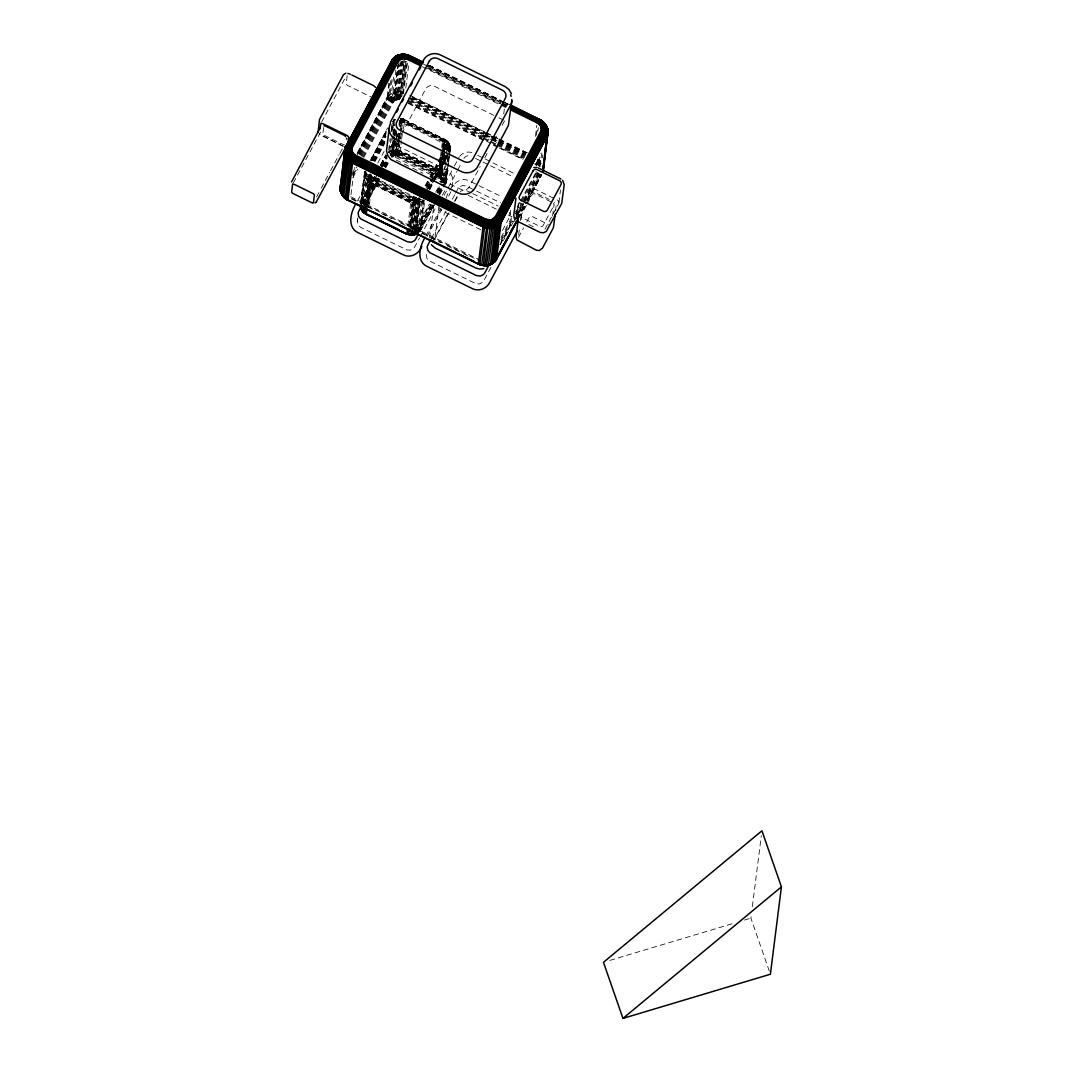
<?xml version="1.0" encoding="UTF-8"?>
<svg xmlns="http://www.w3.org/2000/svg" width="1072" height="1072" viewBox="0 0 1072 1072"><rect width="100%" height="100%" fill="white"/><g stroke="black" fill="none" stroke-linecap="round" stroke-linejoin="round"><path stroke-width="0.75" stroke-dasharray="5 3.75" d="M366.061 172.15C362.912 173.503 364.507 174.91 367.214 172.967M398.918 125.143L399.333 121.873L401.424 122.168L444.451 143.956L445.322 146.475L440.873 182.213L440.445 178.944L438.006 176.572L397.725 156.847L394.992 156.271L392.339 157.075L394.818 137.417M400.178 120.064L444.116 141.035L446.166 143.032L447.372 146.529L446.622 150.04L444.759 149.062L445.322 146.475L450.495 147.789L449.691 154.515M440.967 181.557C449.744 183.902 446.515 172.016 440.82 170.354L399.079 150.013L393.491 149.544L388.453 151.782M450.186 147.36C449.356 157.544 452.505 139.99 445.054 145.162M450.495 147.789C451.446 150.763 447.413 146.087 445.322 147.145M444.237 151.715L445.738 139.762L442.964 142.509L440.9 158.897M443.084 152.465L444.612 139.132L442.361 142.161L438.006 176.572L440.672 170.957L441.436 165.477M357.566 218.085L357.391 223.646L360.406 227.184L407.065 249.964L410.295 250.151L413.256 248.704A7.102 6.713 7.2 0 0 414.81 246.774L419.541 237.957M407.306 63.583L403.675 92.353L394.724 91.817L396.573 99.321L399.601 99.147L404.519 56.347M402.898 129.337C405.337 125.062 404.251 113.324 401.424 122.168L399.36 138.556M396.466 91.509L397.551 99.133M400.513 138.623L402.978 118.818M399.253 120.6L400.137 120.627L399.427 126.804M400.593 126.871L401.638 118.456L400.124 126.898M323.597 127.528L322.806 133.772A2.358 0.724 28.2 0 0 324.816 135.568L342.41 144.184A2.358 0.724 28.2 0 0 344.42 144.666M347.181 75.71L346.162 83.71A3.028 0.938 28.2 0 0 348.748 86.028L371.301 97.07M351 194.648L354.43 167.473M360.621 203.868L364.895 170.649M360.581 206.829L364.48 175.929L367.334 173.959L368.527 176.759L371.582 179.399L412.023 199.191L417.102 199.915L420.881 198.24M365.177 171.198L361.478 200.477L365.525 204.136L366.155 204.444L379.823 178.917M361.143 206.507L364.842 177.228L369.532 174.146L372.56 177.537L412.894 197.275L416.753 197.824L372.909 176.934L370.202 173.932L365.954 206.936M362.296 202.876L365.445 178.233L370.47 174.562L366.128 208.973M362.993 204.042L366.142 179.399L370.818 175.151L366.879 206.28M363.837 205.127L366.986 180.471L371.247 175.687L366.892 210.099M365.043 204.471L367.977 181.436L371.743 176.17L367.803 207.298M365.592 206.36L370.041 171.292M365.592 207.03L370.229 170.649M367.227 205.918L370.148 182.883L372.909 176.934L368.969 208.062M368.366 207.713L372.292 176.585L369.036 182.535L410.697 203.023L417.423 203.961L423.467 200.799L419.366 232.021L420.438 230.641L424.338 199.754M363.046 157.008L392.191 102.55L387.072 97.753L388.868 83.04M389.417 83.455L387.93 96.962L392.66 101.813L396.573 99.321M390.677 80.641L388.868 95.354L393.263 101.13M391.923 79.569L390.114 94.296L393.96 100.527M393.531 77.077L391.508 93.398L394.764 100.018M395.89 69.961L393.049 92.688L395.635 99.616M363.837 157.329L393.022 102.805L397.739 65.539M393.022 102.805L398.168 64.856M393.451 102.121L398.891 62.658M393.987 101.518L399.119 65.312M388.667 150.16L390.101 138.77M391.334 129.015L392.151 122.516M394.603 100.982L400.097 62.739M391.226 137.98L389.578 151.259L391.95 156.499L394.952 155.587L398.034 156.231L438.354 175.969L441.088 178.649L441.57 182.347M392.044 131.481L393.491 120.091L395.34 119.34L394 119.796M395.313 100.54L396.091 100.178L400.995 61.318M396.091 100.178L396.908 99.924L401.826 61.05M392.66 135.715L390.811 150.616L392.955 156.753L396.265 130.529M392.875 134.094L394.308 122.704M402.094 61.037L398.261 91.401L398.57 99.08M396.908 99.924L397.779 99.763L402.697 60.903M390.891 155.748L392.754 140.995M393.585 134.442L394.818 124.62M391.253 155.172L393.116 140.432M393.933 133.879L394.563 128.962M393.357 140.11L392.111 150.134L393.612 156.512L395.876 138.489M393.571 138.476L394.804 128.72M391.481 156.298L393.96 136.626M394.161 134.992L394.992 128.439M397.779 99.763L398.677 99.709L403.595 60.849M391.776 157.463L393.839 141.089M394.67 134.536L395.287 129.618M392.633 151.782L394.483 137.149M394.697 135.528L395.313 130.65M395.032 135.769L395.648 130.851M399.856 97.659L404.506 60.903M394.523 141.41L393.478 149.825L394.295 156.351L396.158 141.598M395.34 134.911L395.756 131.655M400.968 96.225L405.404 61.064M396.091 136.841L396.707 131.936M405.739 61.452L401.075 96.815L395.702 96.815L390.516 100.125L360.741 155.547M395.93 141.276L394.992 156.271L396.64 143.166L393.303 149.531A6.378 6.03 7.2 0 0 396.131 157.664L460.759 189.302A6.378 6.03 7.2 0 0 469.308 186.742L480.149 166.495M396.131 139.641L397.163 131.508M396.359 139.963L397.39 131.776M401.853 96.48L406.288 61.318M397.471 136.613L397.886 133.343M403.112 93.639L407.146 61.68M397.136 142.924L395.702 156.298L397.35 143.179M397.953 136.425L398.369 133.169M399.186 126.67L400.017 120.158M397.565 141.544L398.596 133.357M398.462 140.003L396.399 156.391L398.945 139.883M398.677 138.368L399.293 133.451M399.159 138.248L399.776 133.37M399.146 140.191L397.082 156.579L399.695 145.135M405.765 88.185L408.995 62.605M399.387 143.742L397.725 156.847L400.178 150.75L401.451 140.727M399.588 142.107L402.08 122.449L404.104 119.287M401.665 139.105L402.683 130.972M407.816 225.79L410.75 202.755L413.189 196.658L409.048 229.421M408.955 226.259L411.876 203.224L413.832 196.926L410.107 226.42M410.12 228.269L414.516 197.114L410.589 228.242M411.286 228.349L415.226 197.208L411.514 228.47M411.581 231.632L415.923 197.235L416.043 203.827L412.934 228.497M412.278 231.565L416.633 197.154M413.176 229.77L417.102 198.642M413.832 229.529L417.758 198.387L412.586 197.905L372.225 178.153L368.862 174.388M413.926 231.606L417.423 203.961L416.887 198.521M414.234 230.842L418.375 198.065M418.938 197.677L414.797 230.44L429.43 203.988M419.232 198.856L415.829 230.413L430.06 204.27M415.293 231.284L418.79 203.64L417.745 198.32M419.675 198.333L415.735 229.462L420.371 230.855M420.438 194.488L416.097 228.885L419.514 230.145L421.068 229.649L424.767 200.37M416.204 234.058L420.103 203.157L418.562 198.012M417.638 231.78L421.336 202.514L419.701 198.226L416.03 199.325L412.305 198.548L371.904 178.769L369.063 176.331L367.977 173.758M418.562 232.611L422.462 201.724C421.564 197.851 414.743 204.899 411.3 201L369.8 180.605L366.517 176.96L365.753 171.091M429.497 237.971L433.972 204.471M440.686 160.532L438.622 176.92L441.892 170.971M440.833 164.23L439.172 177.336L442.816 172.391L443.62 166.924M441.034 162.596L443.527 142.924L446.716 140.526L445.671 150.67M441.744 161.43L439.667 177.818L443.795 173.342L444.813 166.267M441.945 159.795L442.575 154.877M443.393 148.325L444.022 143.407L447.815 141.531L446.461 153.256M442.254 158.978L442.87 154.1M441.758 165.249L440.096 178.354L444.773 174.106L447.52 152.706M442.589 158.696L443.62 150.509M443.821 148.874L444.451 143.956L448.485 142.496L447.721 151.085M442.723 160.921L440.445 178.944L445.47 175.272L446.984 163.641M442.937 159.286L443.969 151.098M444.17 149.45L444.8 144.546L448.9 143.541L448.632 150.629M444.022 153.35L440.713 179.573L446.006 176.518L447.104 168.143M442.682 165.45L440.887 180.217L446.434 177.577M443.58 158.924L444.612 150.723M444.826 149.088L445.242 145.819L449.731 145.926L450.508 148.016M444.438 160.425L445.47 152.291M439.024 205.77L434.669 240.182A5.414 5.105 7.2 0 1 435.232 238.265L448.9 212.738M445.027 164.646L446.26 154.891M447.185 162.019L447.801 157.142M447.922 161.644L448.538 156.767M448.739 155.132L449.677 144.827M450.32 146.462L445.537 183.928C447.265 179.185 446.032 184.933 443.272 183.5M447.868 168.224L445.791 183.245M448.686 161.711L449.302 156.834M446.046 183.821L449.476 156.137M451.915 187.104C453.737 180.913 452.826 172.686 446.314 169.644L398.73 146.449L393.92 145.859L389.149 147.145M503.719 113.98L504.751 105.847M510.044 215.365L510.875 208.812M515.672 214.065L516.074 210.809M516.677 216.638L518.5 202.193M518.66 234.996L519.478 228.55M520.496 220.497L521.099 215.673M521.166 219.505L521.622 212.001L517.87 205.127M535.437 136.358L536.858 125.183M536.482 135.246L537.487 127.246M537.863 131.012L538.265 127.809M536.509 165.128L536.911 161.926M536.871 164.378L537.474 159.581M536.791 165.262L537.715 158.83M537.032 165.262L535.25 163.426L534.687 164.07L535.558 164.86L539.363 160.559L540.422 153.443M539.779 166.75L537.394 163.145L536.295 162.127L535.786 162.77L537.715 164.766L540.529 161.926L542.017 151.634M542.392 157.919L542.794 154.73M552.603 216.102L554.023 204.832M555.644 210.849L556.167 204.859L554.599 202.179M558.874 202.755L560.509 189.905M769.307 971.125L750.896 918.155L751.311 914.858M752.356 906.617L761.308 835.718M365.003 171.346L365.833 177.644L370.376 182.133L412.05 202.461L417.423 202.903L423.386 200.223L417.437 203.332L411.956 202.876L370.242 182.548C365.083 182.642 364.172 169.175 364.4 173.034M365.338 171.212L366.142 177.309L369.545 181.101L411.112 201.523L417.397 202.407L423.038 199.459M442.254 182.441L441.718 178.327L438.689 175.352L397.551 155.279L391.575 155.896M442.924 182.508L442.334 177.979L439.024 174.736L397.779 154.609L393.92 154.288L391.213 155.279M450.481 149.115C451.004 152.17 447.439 147.038 445.215 147.802M390.034 155.266L393.813 153.591L397.993 153.939L439.332 174.106L442.91 177.63L443.553 182.535C448.404 183.218 446.488 175.661 443.205 174.723L396.533 151.943L393.317 151.755L390.355 153.202A7.102 6.713 7.2 0 0 389.752 153.778M518.593 216.624L519.089 214.869M535.92 172.163L536.134 171.359M521.448 201.429L537.018 171.748M374.771 177.014L361.76 201.308C360.339 205.77 360.272 199.714 362.818 203.626L363.22 202.729M360.741 203.318L374.597 176.692M361.21 203.854L375.026 177.362M361.572 204.136L376.111 176.304M363.073 204.913L376.701 178.89M363.689 205.141L378.014 177.858M364.333 205.355L378.59 178.233M449.918 151.956L450.28 150.442M443.848 183.567L443.888 178.274L439.627 173.49L398.208 153.283L393.719 152.907L389.659 154.716M444.371 183.58L444.411 177.965L439.909 172.9L398.409 152.666L393.638 152.264L390.302 153.497M444.826 183.567C446.475 179.319 444.197 174.267 440.15 172.351L398.583 152.077L393.571 151.661L390.061 152.961M445.228 183.5C446.93 179.091 444.572 173.825 440.364 171.828L398.73 151.527L394.831 150.964L389.873 152.452M445.55 183.392C447.305 178.85 444.867 173.423 440.538 171.373L398.864 151.045L393.491 150.603L388.64 152.76M440.981 180.887L446.609 178.903M446.515 180.471L446.153 181.985M364.601 171.721L360.42 204.162L360.634 203.077M524.556 202.42L540.02 173.342L537.635 172.9L522.278 201.75M538.466 173.101L523.069 202.032M539.27 173.249L523.846 202.26M361.009 201.791L373.726 177.577M362.336 203.305L376.5 176.679M363.354 203.948L365.217 204.806L379.207 178.582M366.155 204.444L365.217 204.806M445.389 149.37L445.724 144.975L443.366 141.973L402.375 121.86L399.293 121.216M446.019 149.691L446.381 144.827L443.741 141.491L400.137 120.627M447.185 150.402L447.6 144.626L444.465 140.646L400.218 119.568M446.3 140.62L449.369 145.792L449.342 149.37L448.163 151.139C450.428 147.011 448.324 141.477 444.116 139.521L400.258 118.791M448.9 151.862L449.892 147.159L448.257 142.442M450.964 191.7L447.279 198.789M537.166 160.894L541.534 165.651L537.514 160.331C539.712 158.321 543.477 165.249 538.466 165.892M321.587 122.074L345.881 76.688M293.406 182.803L322.257 128.921M316.521 196.967L320.421 189.69M321.198 188.23L329.774 172.217M330.565 170.756L339.127 154.73M339.918 153.283L343.027 147.454M357.056 153.457L387.046 97.418M357.86 152.304L387.796 96.239L391.521 93.05L394.724 91.817M357.981 152.68L387.193 98.128C390.315 92.54 397.819 90.999 403.528 93.143M357.418 154.582L387.421 98.544C390.476 93.076 397.819 91.576 403.407 93.666M358.544 153.551L388.453 97.9L394.911 93.773L401.598 93.773M358.973 154.033L388.855 98.423L395.059 94.457L401.491 94.47M359.482 154.529L389.324 98.972L395.233 95.207L401.357 95.207M360.085 155.038L389.257 100.527C391.816 95.931 397.967 94.658 402.643 96.413M352.018 173.718L355.167 167.835M361.465 156.056L391.186 100.701L394.818 98.008L400.928 97.659M351.991 175.674L356.721 166.843M362.242 156.539L391.91 101.264L396.265 98.49L400.781 98.49M353.586 174.656L357.525 167.299M352.795 177.965L357.525 169.121M370.001 160.947L387.635 127.93M371.207 159.031L387.247 129.082M371.515 158.964L387.541 129.029M371.126 160.371L387.153 130.436M371.569 160.398L387.582 130.476M372.064 160.478L385.786 134.844M372.6 160.612L385.558 136.412M373.177 160.787L386.134 136.6M373.793 161.014L385.974 138.248M391.307 128.292L394.014 123.347L392.406 122.623L393.92 121.029L392.325 121.458M374.409 161.269L385.826 139.936M391.159 129.993L394.201 124.298L392.419 123.602L394.322 121.337M375.039 161.564L384.928 143.085M391.012 131.722L394.067 126.04M357.499 200.933L371.515 174.736M377.826 162.957L384.098 151.42M380.6 164.74L385.947 154.757M361.492 200.719L374.503 176.411M380.614 164.994L385.96 155.011M380.707 165.276L386.054 155.293M380.882 165.597L386.228 155.614M381.136 165.946L386.469 155.976M381.458 166.321L386.027 157.772M381.846 166.709L387.18 156.74M363.073 203.184L376.192 178.501M382.516 166.857L387.22 158.066M383.562 166.08L387.367 158.951M384.098 166.468L387.917 159.353M397.431 141.826L425.812 88.788A6.378 6.03 7.2 0 1 434.374 86.229L495.988 116.392M384.687 166.843L388.493 159.741M385.29 167.205L389.096 160.103M363.462 208.491L379.166 179.171M385.438 167.446L387.796 163.051A7.102 6.713 7.2 0 1 389.35 161.122L390.02 160.612M385.907 167.554L389.712 160.438M425.142 185.697L429.068 178.367M429.859 176.907L443.969 150.522M425.772 186.032L429.698 178.689M430.475 177.228L443.044 153.765M426.375 186.381L430.301 179.051M431.091 177.577L443.661 154.1M426.174 188.23L430.89 179.426M431.681 177.952L441.115 160.331M441.905 158.857L444.264 154.448M427.514 187.158L429.872 182.749M430.649 181.275L440.096 163.641M440.887 162.167L444.813 154.81M427.219 189.02L442.187 161.068M442.977 159.594L445.336 155.185M427.674 189.409L433.195 179.104M433.972 177.63L442.642 161.443M443.433 159.969L445.791 155.561M428.854 188.324L431.212 183.902M434.374 178.019L443.044 161.818M443.835 160.344L446.193 155.922M429.175 188.699L431.547 184.277M432.324 182.803L441.798 165.115M442.589 163.641L447.319 154.81M429.43 189.047L443.634 162.515M444.411 161.041L447.573 155.145M429.604 189.369L432.753 183.459M433.544 181.985L447.748 155.453M429.698 189.65L434.428 180.806M435.232 179.573L444.692 161.631M445.496 160.411L447.855 155.735M435.701 192.263L438.837 186.394M437.121 191.071L441.048 183.741M430.689 204.524L416.901 230.158M436.974 192.786L441.691 183.982M431.292 204.752L416.861 231.177L417.812 231.726L432.418 205.047M437.59 193L442.307 184.183M431.882 204.926L417.356 231.485M438.167 193.161L442.897 184.344M438.716 193.282L443.446 184.451M432.914 205.127L418.227 231.914M439.212 193.349L443.942 184.518M433.356 205.154L418.603 232.048M439.145 194.555L444.491 184.572M445.255 183.151L453.657 167.46M454.421 166.026L459.004 157.463M433.731 205.141L418.911 232.101M439.252 194.823L443.192 187.453M419.742 231.512L434.026 205.074M439.426 194.756L443.5 187.386M420.84 230.011L434.482 204.578M439.788 194.622L445.47 184.143M420.318 236.483L436.063 207.084M442.361 195.318L444.719 190.91A7.102 6.713 7.2 0 0 445.068 190.159M444.116 195.372L457.047 171.225M457.811 169.805L460.853 164.123M425.865 236.081L440.592 208.558M446.113 198.253C448.846 189.047 457.623 175.433 469.107 180.806L501.964 196.886M427.219 236.282L441.878 208.879M431.453 238.292L446.099 210.943M452.371 199.204L454.729 194.809M455.52 193.349L457.865 188.953A7.102 6.713 7.2 0 1 459.432 187.024L462.394 185.577L465.61 185.764L500.423 202.742M432.539 242.299L448.243 212.993M454.515 201.255L456.873 196.859A7.102 6.713 7.2 0 1 457.824 195.506M454.984 201.362L458.025 195.68M484.799 157.812L487.117 153.484M494.085 140.459L496.403 136.131M502.205 125.29L504.684 120.654M502.433 230.467L509.481 217.281A5.414 5.105 7.2 0 0 509.173 212.176M500.972 237.582L511.987 217M517.495 206.722L519.853 202.313M520.644 200.839L535.585 172.927M500.986 239.646L512.001 219.063M515.94 211.707L520.657 202.889M501.013 241.468L512.041 220.872M515.98 213.516L521.488 203.224M499.847 244.751L512.429 221.234M500.235 244.711L512.965 220.899M515.98 215.284L522.292 203.506M503.344 240.543L504.925 237.595M505.716 236.121L508.074 231.699M511.223 225.817L513.595 221.395M514.386 219.921L523.056 203.734M523.216 203.921L516.985 215.566A3.028 2.868 7.2 0 0 517.16 218.433M523.953 202.541L530.6 190.133A3.028 2.868 7.2 0 1 534.66 188.913L554.211 198.494M514.305 221.569L523.766 203.894M516.53 218.728L523.632 205.462M526.781 199.58L540.194 174.522L541.28 174.508L527.062 201.054M490.976 267.37L483.887 280.596A7.102 6.713 7.2 0 1 482.333 282.526L479.372 283.973L476.142 283.785L429.483 261.005L427.125 258.901L426.241 255.069A7.102 6.713 7.2 0 1 426.616 253.474M517.106 218.768L525.843 202.273M526.566 201.08L540.77 174.548M517.588 218.742L526.272 202.528M517.99 218.661L526.674 202.434M527.464 200.96L541.682 174.414M518.299 218.5L527.277 201.777M527.772 200.799L541.494 175.232M518.5 218.286L527.183 202.059M527.973 200.585L541.4 175.5M526.473 205.261L521.34 214.829A2.358 2.238 7.2 0 0 522.399 217.844L539.993 226.46A2.358 2.238 7.2 0 0 543.156 225.509L553.782 205.663A2.358 2.238 7.2 0 0 553.46 203.198M527.25 203.787L531.967 194.997A2.358 2.238 7.2 0 1 535.129 194.045L552.737 202.662M518.5 237.368L523.618 227.8M526.767 221.931L529.112 217.536A2.358 2.238 7.2 0 1 532.288 216.584L548.422 224.477M544.951 229.261L558.566 203.827A3.028 2.868 7.2 0 0 558.82 203.117M529.782 194.903L532.007 192.839L534.901 192.531L549.253 199.392M392.982 123.789L394.054 122.329L392.687 121.592L395.568 119.568M420.01 231.096L420.613 230.132M420.224 231.003L421.068 229.649M392.191 102.55L392.66 101.813M459.62 156.472C462.581 152.278 468.611 150.844 473.181 153.108M419.179 232.101L420.438 230.641M387.809 96.574C391.414 91.83 398.235 90.718 403.621 92.701M388.453 152.05L393.478 149.825L400.178 150.75L441.825 171.225L444.773 174.106L446.528 179.145M388.52 152.371L393.478 150.174L400.084 151.098L441.731 171.56L445.322 175.553L446.354 180.686A7.102 6.713 7.2 0 1 445.724 183.004M421.577 199.325L417.276 201.241L411.514 200.437L370.081 180.069L367.549 177.604L366.048 173.289M393.652 119.796L394.858 119.153M420.345 199.432L417.196 200.598L412.707 200.223L371.287 180.016L368.018 177.188L366.597 173.115M444.491 139.186L445.791 139.869M609.874 960.405L734.869 922.952M744.477 920.084L750.896 918.155M398.677 99.709L399.588 99.763M540.194 174.522L536.402 173.49M400.245 118.349L402.992 118.925M400.218 118.536L401.625 118.737M400.245 119.139L444.773 140.325L448.15 144.586L448.163 151.139M401.531 118.697L402.978 119.113M536.764 172.659L537.635 172.9M445.027 148.445L449.624 151.152M402.858 118.885L404.131 119.394M402.75 119.046L404.131 119.582M429.229 65.325L501.013 100.46M506.909 103.327L509.897 104.801M429.028 65.312L501.053 100.621M502.554 101.358L509.763 104.828M428.867 65.459L501.039 100.875M502.54 101.612L508.517 104.547M428.653 65.7L507.86 104.466M428.411 66.035L507.592 104.788M423.654 64.266L501.307 102.282M502.808 103.006L507.284 105.203M426.348 66.223L500.986 102.765M502.473 103.502L508.45 106.423M429.001 68.26L500.624 103.327M502.125 104.064L508.088 106.986M427.165 68.179L500.249 103.957M501.75 104.681L506.225 106.878M422.341 66.678L499.874 104.627M501.361 105.351L505.837 107.548M503.451 120.051L498.989 117.866A6.378 6.03 7.2 0 1 500.959 119.34M409.651 95.167L484.437 131.789M485.924 132.513L491.914 135.447M493.401 136.171L497.89 138.368M499.391 139.105L527.813 153.015M412.586 96.989L484.37 132.124M485.871 132.861L491.847 135.796M493.348 136.519L497.837 138.717M499.324 139.454L526.245 152.626M412.479 97.418L526.138 153.055M412.331 97.941L525.963 153.564M410.643 97.793L483.901 133.652M485.388 134.389L489.877 136.573M491.378 137.31L525.762 154.14M408.914 97.699L483.66 134.295M485.147 135.018L497.1 140.874M498.601 141.611L525.508 154.783M408.66 98.396L481.877 134.241M483.378 134.978L496.818 141.558M498.319 142.295L525.213 155.453M411.353 100.594L490.534 139.36M492.021 140.084L496.51 142.281M497.998 143.018L524.891 156.177M409.558 100.621L488.698 139.373M497.663 143.755L524.53 156.914M407.722 100.674L482.36 137.203M483.861 137.94L495.8 143.782M497.287 144.519L524.168 157.664M407.387 101.438L481.998 137.966M483.485 138.69L495.425 144.546M496.912 145.269L523.766 158.415M408.526 102.925L484.598 140.164M486.085 140.901L492.048 143.822M493.549 144.546L523.377 159.152M408.204 103.461L484.236 140.687M493.174 145.068L497.649 147.253M499.15 147.976L523.002 159.661M403.93 119.327L444.733 139.266M477.697 155.319L483.7 158.254M485.201 158.991L515.913 174.401M403.796 119.474L444.719 139.467M475.633 158.455L481.596 161.376M483.083 162.1L489.06 165.021M490.547 165.758L511.438 175.982A5.414 5.105 7.2 0 1 513.099 177.228M471.278 192.853L466.802 190.669A5.414 5.105 7.2 0 0 460.344 191.741M472.779 193.59L498.132 206.012M528.858 224.584L533.374 226.795M396.278 160.157L411.099 167.406M412.573 168.143L422.944 173.208M431.828 177.563L442.2 182.642M468.317 195.426L496.47 209.201M508.316 215.003L511.974 216.852M343.147 146.114L322.096 135.809A3.028 0.938 28.2 0 1 319.67 133.987M343.281 146.341L319.255 134.013M480.779 229.743L441.986 210.755A5.414 5.105 7.2 0 1 439.895 208.96M350.732 196.752L480.765 260.402M351.804 198.347L480.39 261.3M351.415 198.963L358.892 202.621M367.87 207.017L375.347 210.675M381.337 213.609L391.803 218.742M400.781 223.123L408.258 226.795M414.234 229.716L424.713 234.848M430.689 237.77L441.168 242.902M447.145 245.836L462.112 253.153M463.6 253.89L468.089 256.087M444.317 139.32L445.791 140.07M394.241 119.917L395.166 120.734M445.496 139.749L446.903 140.713M445.295 139.869L446.903 140.901M369.036 182.535L364.909 176.987M538.171 158.924L540.717 161.55M537.809 159.808L541.213 163.775M446.716 140.526L447.895 141.678M446.528 140.539L447.895 141.879M539.618 159.835L540.797 161.229M537.916 162.569L540.435 166.388M447.667 141.45L448.739 142.75M447.453 141.437L448.753 142.951M366.142 179.399L370.148 182.883L410.75 202.755C414.784 204.765 420.921 203.961 423.386 200.223M448.485 142.496L449.449 144.13M449.155 143.621L449.972 145.377M365.378 178.475L364.56 175.687M449.865 144.975L450.334 146.676M364.386 174.374L364.48 175.929M357.164 221.247A7.102 6.713 7.2 0 1 357.887 218.916M557.226 199.955A3.028 2.868 7.2 0 1 558.887 202.38M439.547 208.37A5.414 5.105 7.2 0 1 439.279 207.754M463.895 158.428A5.414 5.105 7.2 0 1 471.157 156.257"/><path stroke-width="1.5" d="M354.39 154.596L353.733 153.979L351.763 155.601L348.346 160.063L343.71 196.819L345.264 198.588L349.673 161.282L354.39 154.596L485.964 219.237L491.284 219.854L495.17 216.973L541.333 130.194L540.569 126.014L537.983 123.347L510.312 109.733M365.244 212.511C366.329 215.981 363.663 210.702 365.74 208.558M347.73 199.017L346.564 199.539L351.16 162.354L355.127 155.132M408.298 234.219C403.889 233.683 414.636 235.652 416.204 234.058C411.594 235.572 405.966 236.296 408.553 229.515M537.983 123.347C538.479 120.814 543.986 120.185 539.471 119.608L511.076 105.699M404.787 58.598L404.827 54.337L406.569 54.645L401.236 54.35L402.978 58.598L406.583 59.014L420.854 65.941M366.812 209.161L366.222 214.346L406.878 234.245L407.414 229.046M488.604 220.015L483.378 265.615L479.841 264.637L484.504 227.626L486.809 219.599M365.096 208.062L347.904 200.156L352.567 163.145L355.931 155.587M539.926 119.917L511.398 105.525M346.618 139.132L346.604 138.194M479.841 264.637L481.636 265.266L487.693 219.854M407.44 59.375L409.826 55.958L406.569 54.645M481.636 265.266L478.367 263.766L483.003 226.996L485.964 219.237M408.311 55.583L406.583 59.014M340.373 188.592C338.739 181.463 342.357 195.426 340.306 190.896L345.05 153.819L352.031 151.018L353.733 153.979M541.119 130.998L545.125 132.928L547.484 135.367L501.106 222.226C498.065 228.805 489.006 230.011 483.003 226.996L352.567 163.145C344.313 161.778 340.36 141.933 352.152 147.842L398.235 61.627L400.513 59.362L402.978 58.598M352.031 151.018L351.938 148.606C340.239 143.996 345.077 161.162 352.634 162.797L483.07 226.661C490.025 231.659 508.517 224.195 494.741 217.656M542.968 171.413L548.047 130.824L546.975 128.117L541.239 127.662M543.182 171.158L543.41 167.58M542.821 170.059L543.464 169.242L543.276 170.863L548.087 132.178L546.278 130.61L541.427 129.364M320.126 128.694L320.756 123.655A3.028 0.938 28.2 0 1 323.583 124.004L346.149 135.045A3.028 0.938 28.2 0 1 348.722 137.35L347.69 145.551M340.172 189.865L344.862 149.021M345.278 147.494L340.012 189.275L340.467 191.459M341.472 184.357L341.499 180.056M341.914 176.867L342.517 172.069M343.12 167.272L343.522 164.083M344.125 159.286L344.728 154.489M345.144 151.286L346.042 145.993L352.46 147.119M342.544 193.643L342.678 194.93L340.829 192.478L345.479 155.721L347.596 153.618L352.299 151.822M342.263 194.849L341.593 194.019L346.229 157.262L348.239 154.931L352.675 152.586M343.71 196.819L344.581 197.449L342.544 195.479L347.194 158.71L353.144 153.309M362.738 209.978L361.478 209.589L361.88 206.119M363.756 210.862L362.175 210.755L362.778 205.677M363.341 210.983C363.944 214.507 361.854 208.142 363.636 206.749M365.86 213.449L364.011 212.792L364.627 207.713M389.203 128.024L386.51 150.763L387.783 155.587L390.838 159.527L458.36 193.027C464.176 195.935 471.988 193.643 475.097 187.868L508.356 125.531L511.8 101.036M409.906 229.89C406.06 235.09 413.537 238.172 412.519 231.753M411.112 231.713L410.67 235.157M410.683 234.366L413.484 235.036L413.926 231.606M414.542 234.755L415.293 231.284M487.881 264.797L490.467 264.395L495.103 227.639L492.115 219.599M491.82 262.975L490.614 263.739L492.008 263.685L496.658 226.929L492.879 219.237M491.793 264.101L493.415 262.787L498.065 226.031L493.589 218.795M492.879 262.064L494.661 261.715L499.311 224.959L497.931 222.038L494.205 218.259M494.406 262.158L495.72 260.496L500.356 223.405M493.79 261.019L495.452 260.965L496.47 259.317L501.12 222.561L499.498 219.974L495.17 216.973M515.954 198.106L513.769 215.405L514.413 218.541M518.205 219.733L516.034 236.858L516.838 239.914L536.308 250.151L539.095 250.553L542.419 248.262L553.393 227.706L555.256 213.958M545.112 149.933L545.527 146.743M546.13 141.946L546.532 138.757M547.336 132.352L547.591 128.586M542.687 170.555L546.921 136.988L545.246 134.509L540.784 131.762M543.062 170.85L548.02 130.516M781.421 886.852L770.393 974.234L622.966 1018.4L603.469 962.321L761.937 830.773L781.421 886.852L622.966 1018.4M291.571 181.945L320.139 127.849M402.911 54.645L404.841 54.417M405.698 58.759L406.489 54.9M486.554 265.36L491.7 228.47L490.413 220.015M402.121 58.746L399.36 55.061L401.611 54.618M490.4 264.65L488.336 265.266L493.468 227.813L491.284 219.854M400.513 59.362C393.25 54.337 398.69 53.332 401.29 59.014M345.492 147.253C343.375 153.242 347.301 159.782 352.742 162.368L483.177 226.219C489.087 229.18 497.555 227.947 500.986 221.85L547.35 135.005L547.631 129.94L541.4 128.506M340.146 186.381L341.097 183.258M351.938 148.606L352.152 147.842M501.12 222.561L547.497 135.688L547.149 132.74L541.333 130.194M399.816 59.818C399.092 56.937 391.709 57.03 396.854 55.865M543.008 166.227L543.303 167.875M344.648 152.519L346.886 150.884L351.884 150.214M398.663 60.957L394.389 58.96L392.446 59.483L394.375 57.7L399.186 60.354M344.594 150.897L346.832 149.504L351.844 149.41M392.54 59.215L391.695 60.662L393.009 58.88M412.077 235.183L411.809 234.393M345.184 147.762L346.042 145.993M341.124 183.58L340.534 184.531M340.695 185.201L341.244 183.955M390.262 122.355L423.52 60.005C426.629 54.243 434.441 51.952 440.257 54.86L505.247 86.671L508.932 89.472L511.465 93.76M390.449 123.669L389.873 124.942A12.77 12.073 7.2 0 0 394.751 138.971L462.354 172.056A12.77 12.073 7.2 0 0 477.107 167.647L511.116 104.105A12.77 12.073 7.2 0 0 511.813 99.455M345.747 146.502L391.977 60.179L398.235 61.627M392.285 60.032L346.35 145.832C343.214 151.822 347.154 159.205 352.916 161.859L483.325 225.71C489.113 228.604 497.395 227.398 500.758 221.435L546.546 135.889C549.48 131.28 547.296 123.575 540.971 126.831M345.077 148.633L316.186 202.139M396.68 112.037L398.235 109.13M402.121 101.853L403.688 98.946M410.697 85.854L412.251 82.946M419.259 69.854L420.814 66.946M356.078 203.586C350.812 211.72 346.953 226.487 357.284 232.276L403.568 254.935C410.737 258.446 419.366 253.595 421.805 246.372M360.983 207.084L358.892 210.996A7.102 6.713 7.2 0 0 358.155 213.341L358.664 216.477L360.715 218.876L407.32 241.749L411.286 242.245L414.248 240.798A7.102 6.713 7.2 0 0 415.815 238.868L418.174 234.46M425.155 237.408C419.889 245.542 416.03 260.308 426.361 266.084L472.645 288.743C478.581 291.638 486.286 288.837 489.341 283.075L517.133 231.163M430.756 239.605L427.969 244.818A7.102 6.713 7.2 0 0 427.232 247.15L427.741 250.299L429.792 252.684L476.397 275.571L480.363 276.053L483.325 274.62A7.102 6.713 7.2 0 0 484.892 272.677L489.609 263.859M495.8 258.566L497.381 255.618M508.128 236.443L494.782 261.139L492.638 263.283L488.122 265.079M509.696 233.495L514.439 224.651M495.009 260.04L495.894 259.947L517.2 220.135M495.894 259.947L517.508 219.974M517.709 219.76L496.189 259.799M537.139 122.878L539.899 119.501M407.735 233.133L407.306 233.817M495.157 261.099L496.47 259.317M416.15 234.245C413.805 233.884 420.398 232.946 415.775 234.312M494.326 261.126L492.262 263.176M494.138 262.265L495.72 260.496M394.992 56.762L393.504 58.263L395.22 56.682M538.76 123.91L542.888 121.565L541.025 120.238M395.541 56.695L392.674 59.952L346.752 145.738C343.71 151.541 347.529 158.71 353.13 161.282L483.512 225.12C489.127 227.934 497.167 226.755 500.423 220.966L546.211 135.447C549.119 131.132 546.331 119.917 540.074 125.25M492.638 263.283L494.661 261.715M366.222 214.346L383.294 222.065M315.878 202.42L315.061 202.93M539.457 124.553L542.968 122.556L544.254 123.079M417.691 232.879L413.176 234.875M416.914 233.709L417.973 232.972M394.831 56.937L396.586 55.824M491.324 264.114L493.415 262.787M415.105 233.629L416.405 233.388M396.238 56.039L398.288 55.195M398.57 55.355L393.156 59.938L347.248 145.698C344.313 151.286 347.998 158.174 353.385 160.653L483.74 224.477C489.14 227.184 496.872 226.058 500.008 220.484L546.305 133.786L546.519 127.93L542.164 121.337M489.877 264.784L492.008 263.685M490.105 264.851L491.941 263.94M478.46 264.235L347.904 200.156M487.01 265.481L484.946 265.454L489.904 228.577L489.515 220.068M540.569 126.014C542.633 123.642 549.454 127.246 544.831 123.722M397.779 55.329L399.843 54.712M397.712 55.583L400.057 54.9M490.467 264.395L483.311 265.36L485.16 265.722L481.596 265.159M533.776 167.54L536.844 167.406M413.269 235.063L414.891 234.54M483.847 268.643L479.72 269.072L475.888 268.04L435.299 248.168L431.346 244.724M345.827 73.137L343.415 74.852L319.483 119.555L318.103 132.338M399.427 54.806L401.464 54.417M486.701 265.561L488.752 265.173M486.835 265.655L488.644 265.307M411.916 235.009L413.511 234.862M411.956 235.197L413.484 235.036M403.219 54.525L401.236 54.35L403.219 54.525L403.876 58.545M485.107 265.749L486.929 265.628M412.117 234.996L407.936 234.393M402.951 54.391L404.854 54.618M404.76 54.498L408.338 55.342M481.636 264.918L483.445 265.226M361.545 207.713C363.421 212.363 356.628 201.429 361.988 207.807M481.69 265.079L478.367 263.766M406.797 233.924L408.164 234.46M408.271 55.141L409.785 55.811M408.191 55.208L409.826 55.958M478.353 264.02L480.095 264.61M409.718 55.744L423.252 62.39L409.598 55.798M511.264 105.565L539.94 119.662M409.437 55.945L423.266 62.806M422.676 62.766C415.293 58.29 400.526 49.258 393.732 59.992L347.837 145.725C345.037 151.045 348.547 157.624 353.666 159.969L483.995 223.767C489.14 226.366 496.524 225.281 499.498 219.974L545.246 134.509C548.14 129.029 544.522 122.248 539.229 119.823L510.848 105.927M422.435 63.101C415.306 58.973 401.022 49.714 394.362 60.112L348.494 145.819C345.841 150.83 349.164 157.035 354.001 159.259L484.276 223.043C489.14 225.482 496.108 224.463 498.909 219.452L544.643 134.013C547.377 128.841 543.96 122.436 538.961 120.144L510.58 106.249M422.167 63.529C415.306 59.791 401.571 50.277 395.072 60.3L349.217 145.966C346.725 150.656 349.834 156.445 354.363 158.522L484.598 222.279C489.127 224.571 495.639 223.619 498.252 218.929L543.96 133.531C546.532 128.68 543.33 122.69 538.64 120.546L510.272 106.664M421.872 64.039C415.293 60.742 402.161 50.933 395.823 60.555L349.981 146.167C347.676 150.509 350.544 155.869 354.738 157.772L484.919 221.502C489.1 223.619 495.13 222.748 497.529 218.407L543.223 133.062C545.608 128.56 542.633 123.012 538.305 121.042L511.424 107.883M421.537 64.615C415.239 61.801 402.777 51.684 396.6 60.863L350.41 147.306L350.598 152.304L355.127 157.021L485.268 220.725L490.815 221.69L493.924 220.711L496.778 217.911L542.445 132.593C544.643 128.479 541.909 123.387 537.93 121.592L511.076 108.446M421.202 65.258C415.172 62.953 403.42 52.541 397.417 61.225L351.629 146.757L350.973 150.227L351.871 152.907L355.529 156.284L487.546 220.658L492.544 220.363L495.974 217.428L542.231 130.422L541.373 125.732L538.466 122.717L510.701 109.063M351.737 74.946L372.801 85.251A3.028 0.938 28.2 0 1 375.361 87.422M538.238 167.889L560.964 179.011M517.026 221.113L540.382 232.503L543.45 232.758L546.224 231.525L561.701 203.479L564.207 184.719L562.706 180.337M372.587 211.72L380.078 215.392M383.066 216.866L417.517 233.723M429.51 239.592L454.97 252.054M457.972 253.528L474.44 261.595M478.742 264.034L346.511 199.111M386.295 223.525L398.302 229.408M407.132 234.031L365.123 213.435M366.195 214.052L406.985 234.178M539.658 119.474L541.387 120.466M346.511 199.379L348.387 200.223M346.564 199.539L348.186 200.357M365.123 213.636L366.436 214.32M540.797 120.345L542.888 121.833M345.037 198.039L347.1 199.499M345.037 198.307L346.859 199.606M364.011 212.604L365.619 213.636M364.011 212.792L365.418 213.757M545.125 123.816L545.447 124.459L543.718 122.436M361.76 209.884L361.251 208.678M546.814 126.764L547.202 127.528L546.077 125.25M542.445 121.27L544.254 122.811M346.122 198.387L344.005 196.189M343.71 197.087L345.479 198.615M343.804 197.288L345.264 198.588M364.627 212.886L362.336 209.991M363.019 211.626L364.386 212.966M363.019 211.827L364.199 212.98M543.986 122.489L545.434 124.191M342.544 195.479L344.246 197.476M342.558 195.747L343.978 197.422M363.462 212.068L361.023 206.347M362.162 210.554L363.247 212.055M341.593 194.019L342.866 196.122M361.465 209.375L362.43 211.01M361.478 209.589L362.269 210.916M546.291 125.437L547.189 127.246M340.829 192.478L341.941 194.715M547.055 126.992L547.738 129.163M341.566 193.416L340.789 190.427M341.218 193.241L340.427 190.159M340.306 190.896L340.976 193.027M361.05 208.531L360.594 207.043M547.725 128.868L548.047 130.824M347.837 73.553A3.028 0.938 28.2 0 1 350.236 74.209M346.015 147.387A3.028 0.938 28.2 0 1 344.648 146.851M345.586 136.667A2.358 0.724 28.2 0 0 343.576 134.978L325.982 126.362A2.358 0.724 28.2 0 0 323.878 125.933M510.553 94.872A12.77 12.073 7.2 0 1 511.183 96.346M292.602 184.344L291.624 192.022A2.358 0.724 28.2 0 0 293.634 193.818L311.228 202.434A2.358 0.724 28.2 0 0 313.439 202.702L314.404 195.024A2.358 0.724 28.2 0 0 312.394 193.228L294.8 184.612A2.358 0.724 28.2 0 0 292.602 184.344M429.309 61.144L396.787 121.873A6.378 6.03 7.2 0 0 399.615 130.02L464.243 161.658A6.378 6.03 7.2 0 0 472.806 159.085L505.314 98.356A6.378 6.03 7.2 0 0 502.487 90.222L437.858 58.585A6.378 6.03 7.2 0 0 429.309 61.144M533.039 170.863L519.424 196.297A3.028 2.868 7.2 0 0 520.764 200.169L543.316 211.211A3.028 2.868 7.2 0 0 547.377 209.991L561.004 184.558A3.028 2.868 7.2 0 0 559.651 180.699L537.099 169.644A3.028 2.868 7.2 0 0 533.039 170.863"/></g></svg>
